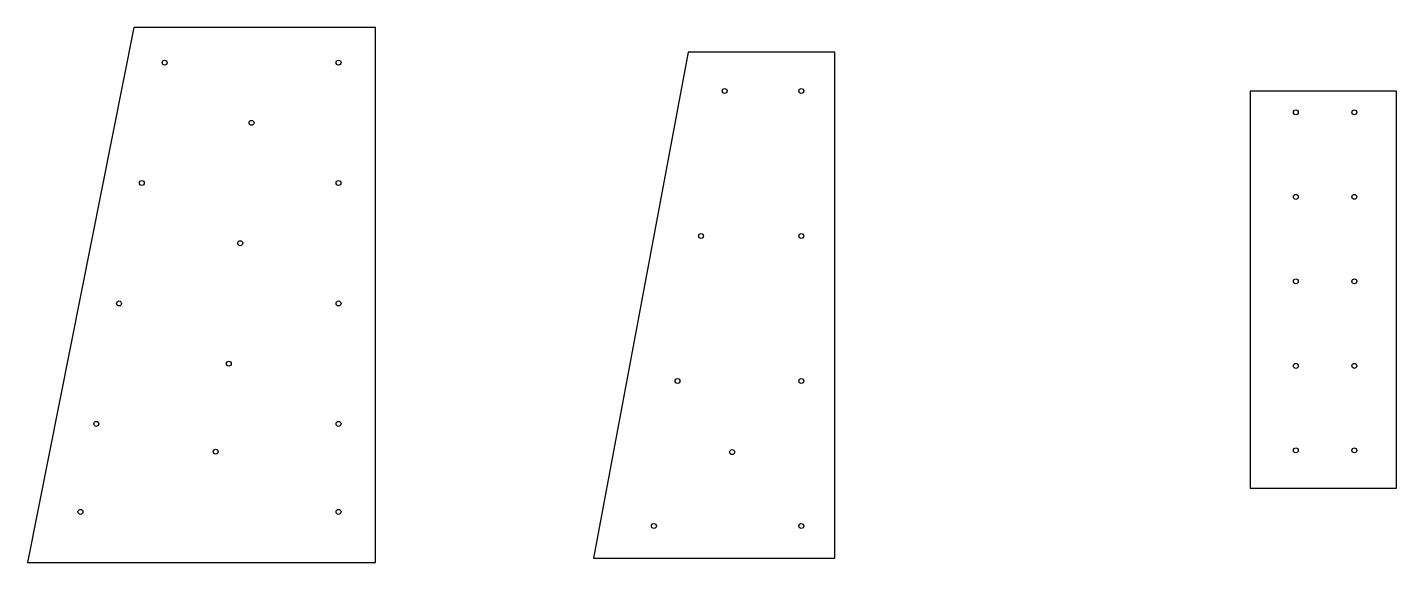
# Model space of a CAD drawing. Header units: millimetres. Extents: x -18073 to -14183, y -25832 to -24312.
import ezdxf

# ---------------------------------------------------------------- set-up
doc = ezdxf.new("R2010")
doc.units = ezdxf.units.MM

msp = doc.modelspace()

# ---------------------------------------------------------------- linework, layer by layer
at = {"color": 7, "linetype": 'Continuous', "lineweight": 25}
for p, q in [((-17770.4, -24311.6), (-18073, -25831.6)), ((-17083.9, -24311.6), (-17770.4, -24311.6)), ((-17083.9, -25831.6), (-17083.9, -24311.6)), ((-16195.3, -24382.2), (-16464.5, -25818.6)), ((-15779.1, -24382.1), (-16195.3, -24382.2)), ((-15779.1, -25818.6), (-15779.1, -24382.1)), ((-14599, -24492.9), (-14598.9, -25620.4)), ((-14182.7, -24492.9), (-14599, -24492.9)), ((-14182.7, -25620.4), (-14182.7, -24492.9)), ((-14598.9, -25620.4), (-14182.7, -25620.4)), ((-18073, -25831.6), (-17083.9, -25831.6)), ((-16464.5, -25818.6), (-15779.1, -25818.6))]:
    msp.add_line(p, q, dxfattribs=at)
for centre in [(-17683.1, -24411.6), (-17188.9, -24411.6), (-16091.9, -24492.1), (-15874.1, -24492.1), (-14469, -24552.9), (-14302.7, -24552.9), (-17436, -24582.6), (-17747.8, -24753.6), (-17188.9, -24753.6), (-14469, -24792.9), (-14302.7, -24792.9), (-16158.9, -24904), (-15874.1, -24904), (-17468.3, -24924.6), (-14469, -25032.9), (-14302.7, -25032.9), (-17812.5, -25095.6), (-17188.9, -25095.6), (-17500.7, -25266.6), (-14469, -25272.9), (-14302.7, -25272.9), (-16225.9, -25315.9), (-15874.1, -25315.9), (-17877.2, -25437.6), (-17188.9, -25437.6), (-17538.1, -25516.6), (-16070.5, -25517.7), (-14469, -25512.9), (-14302.7, -25512.9), (-17922.3, -25687.6), (-17188.9, -25687.6), (-16292.9, -25727.8), (-15874.1, -25727.8)]:
    msp.add_circle(centre, 7, dxfattribs=at)

doc.saveas('drawing.dxf')
